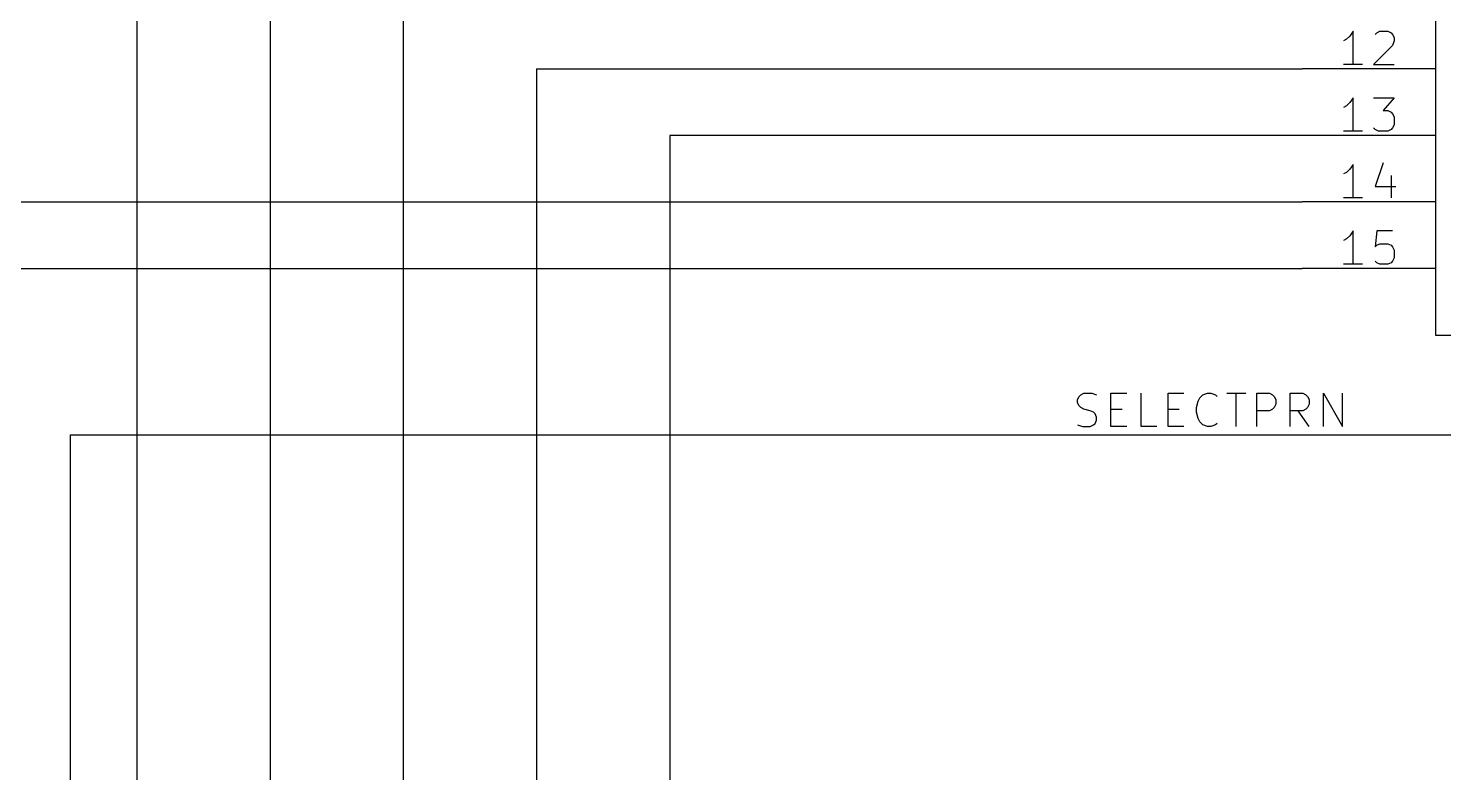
# Model space of a CAD drawing. Extents: x 0.3 to 16.3, y -11.7 to -0.2.
# Drawn here: x 2.162 to 4.287, y -6.357 to -5.239 of the extents above; entities that cross this region are included whole.
import ezdxf

# ---------------------------------------------------------------- set-up
doc = ezdxf.new("R2010")
doc.units = 0
doc.header["$MEASUREMENT"] = 0
doc.layers.add('BLACK', color=7, linetype='CONTINUOUS')

msp = doc.modelspace()

# ---------------------------------------------------------------- linework, layer by layer
at = {"layer": 'BLACK', "linetype": 'CONTINUOUS'}
for p, q in [((4.275, -4.1), (4.275, -5.7)), ((2.325, -5), (2.325, -7)), ((2.525, -5.1), (2.525, -7)), ((2.725, -5.2), (2.725, -7)), ((4.15119, -5.24362), (4.14643, -5.25076)), ((4.15119, -5.29362), (4.15119, -5.24362)), ((4.18452, -5.24838), (4.1869, -5.246)), ((4.1869, -5.246), (4.19167, -5.24362)), ((4.19167, -5.24362), (4.20357, -5.24362)), ((4.20357, -5.24362), (4.20833, -5.246)), ((4.20833, -5.246), (4.21071, -5.24838)), ((4.21071, -5.24838), (4.21309, -5.25314)), ((4.14167, -5.25552), (4.1369, -5.2579)), ((4.14643, -5.25076), (4.14167, -5.25552)), ((4.21071, -5.26505), (4.18214, -5.29362)), ((4.21309, -5.2579), (4.21071, -5.26505)), ((4.21309, -5.25314), (4.21309, -5.2579)), ((2.925, -5.3), (2.925, -7)), ((2.925, -5.3), (4.075, -5.3)), ((4.275, -5.3), (4.075, -5.3)), ((4.16547, -5.29362), (4.1369, -5.29362)), ((4.18214, -5.29362), (4.21309, -5.29362)), ((4.14167, -5.35552), (4.1369, -5.3579)), ((4.14643, -5.35076), (4.14167, -5.35552)), ((4.15119, -5.34362), (4.14643, -5.35076)), ((4.15119, -5.39362), (4.15119, -5.34362)), ((4.18214, -5.34362), (4.21309, -5.34362)), ((4.21309, -5.34362), (4.19643, -5.36267)), ((4.19643, -5.36267), (4.20357, -5.36267)), ((4.20357, -5.36267), (4.20833, -5.36505)), ((4.20833, -5.36505), (4.21071, -5.36743)), ((4.21071, -5.36743), (4.21309, -5.37219)), ((4.21309, -5.37219), (4.21309, -5.38409)), ((4.16547, -5.39362), (4.1369, -5.39362)), ((4.18452, -5.39124), (4.18214, -5.38885)), ((4.18928, -5.39362), (4.18452, -5.39124)), ((4.20357, -5.39362), (4.18928, -5.39362)), ((4.20833, -5.39124), (4.20357, -5.39362)), ((4.21071, -5.38885), (4.20833, -5.39124)), ((4.21309, -5.38409), (4.21071, -5.38885)), ((3.125, -5.4), (3.125, -7)), ((4.075, -5.4), (3.125, -5.4)), ((4.275, -5.4), (4.075, -5.4)), ((4.19643, -5.44124), (4.18452, -5.47695)), ((4.14167, -5.45552), (4.1369, -5.4579)), ((4.14643, -5.45076), (4.14167, -5.45552)), ((4.15119, -5.44362), (4.14643, -5.45076)), ((4.15119, -5.49362), (4.15119, -5.44362)), ((4.20833, -5.46028), (4.20833, -5.49362)), ((4.18452, -5.47695), (4.21547, -5.47695)), ((1.625, -5.5), (4.075, -5.5)), ((4.275, -5.5), (4.075, -5.5)), ((4.16547, -5.49362), (4.1369, -5.49362)), ((4.15119, -5.54362), (4.14643, -5.55076)), ((4.15119, -5.59362), (4.15119, -5.54362)), ((4.1869, -5.54362), (4.18452, -5.56743)), ((4.21071, -5.54362), (4.1869, -5.54362)), ((4.14167, -5.55552), (4.1369, -5.5579)), ((4.14643, -5.55076), (4.14167, -5.55552)), ((4.18452, -5.56743), (4.1869, -5.56505)), ((4.1869, -5.56505), (4.19167, -5.56267)), ((4.19167, -5.56267), (4.20357, -5.56267)), ((4.20357, -5.56267), (4.20833, -5.56505)), ((4.20833, -5.56505), (4.21071, -5.56743)), ((4.21071, -5.56743), (4.21309, -5.57219)), ((4.1869, -5.59124), (4.18452, -5.58885)), ((4.21071, -5.58885), (4.20833, -5.59124)), ((4.21309, -5.58409), (4.21071, -5.58885)), ((4.21309, -5.57219), (4.21309, -5.58409)), ((2.025, -5.6), (4.075, -5.6)), ((4.275, -5.6), (4.075, -5.6)), ((4.16547, -5.59362), (4.1369, -5.59362)), ((4.19167, -5.59362), (4.1869, -5.59124)), ((4.20357, -5.59362), (4.19167, -5.59362)), ((4.20833, -5.59124), (4.20357, -5.59362)), ((4.275, -5.7), (5.075, -5.7)), ((3.73765, -5.79689), (3.74003, -5.79213)), ((3.73765, -5.80165), (3.73765, -5.79689)), ((3.74003, -5.80641), (3.73765, -5.80165)), ((3.74003, -5.79213), (3.74241, -5.78975)), ((3.74241, -5.78975), (3.74717, -5.78737)), ((3.74717, -5.78737), (3.75907, -5.78737)), ((3.75907, -5.78737), (3.76622, -5.78975)), ((3.78765, -5.83737), (3.78765, -5.78737)), ((3.78765, -5.78737), (3.81146, -5.78737)), ((3.83289, -5.83737), (3.83289, -5.78737)), ((3.87336, -5.83737), (3.87336, -5.78737)), ((3.87336, -5.78737), (3.89717, -5.78737)), ((3.91622, -5.8088), (3.9186, -5.79927)), ((3.9186, -5.79927), (3.92098, -5.79451)), ((3.92098, -5.79451), (3.92574, -5.78975)), ((3.92574, -5.78975), (3.93289, -5.78737)), ((3.93289, -5.78737), (3.93765, -5.78737)), ((3.93765, -5.78737), (3.94479, -5.78975)), ((3.94479, -5.78975), (3.94717, -5.79213)), ((3.96146, -5.78737), (3.99003, -5.78737)), ((3.97574, -5.83737), (3.97574, -5.78737)), ((4.0067, -5.83737), (4.0067, -5.78737)), ((4.0067, -5.78737), (4.02574, -5.78737)), ((4.02574, -5.78737), (4.0305, -5.78975)), ((4.0305, -5.78975), (4.03289, -5.79213)), ((4.03289, -5.79213), (4.03527, -5.79689)), ((4.03527, -5.79689), (4.03527, -5.80403)), ((4.0567, -5.83737), (4.0567, -5.78737)), ((4.0567, -5.78737), (4.07574, -5.78737)), ((4.07574, -5.78737), (4.0805, -5.78975)), ((4.0805, -5.78975), (4.08289, -5.79213)), ((4.08289, -5.79213), (4.08527, -5.79689)), ((4.08527, -5.79689), (4.08527, -5.80403)), ((4.1067, -5.83737), (4.1067, -5.78737)), ((4.1067, -5.78737), (4.13527, -5.83737)), ((4.13527, -5.83737), (4.13527, -5.78737)), ((3.74241, -5.8088), (3.74003, -5.80641)), ((3.74717, -5.81117), (3.74241, -5.8088)), ((3.7567, -5.81356), (3.74717, -5.81117)), ((3.76146, -5.81594), (3.7567, -5.81356)), ((3.76384, -5.81832), (3.76146, -5.81594)), ((3.76622, -5.82308), (3.76384, -5.81832)), ((3.76622, -5.82784), (3.76622, -5.82308)), ((3.78765, -5.81117), (3.80431, -5.81117)), ((3.87336, -5.81117), (3.89003, -5.81117)), ((3.91622, -5.81594), (3.91622, -5.8088)), ((3.9186, -5.82546), (3.91622, -5.81594)), ((4.02574, -5.81356), (4.0067, -5.81356)), ((4.0305, -5.81117), (4.02574, -5.81356)), ((4.03289, -5.8088), (4.0305, -5.81117)), ((4.03527, -5.80403), (4.03289, -5.8088)), ((4.07574, -5.81356), (4.0567, -5.81356)), ((4.08527, -5.83737), (4.0686, -5.81356)), ((4.0805, -5.81117), (4.07574, -5.81356)), ((4.08289, -5.8088), (4.0805, -5.81117)), ((4.08527, -5.80403), (4.08289, -5.8088)), ((3.73765, -5.83498), (3.74479, -5.83737)), ((3.74479, -5.83737), (3.7567, -5.83737)), ((3.7567, -5.83737), (3.76146, -5.83498)), ((3.76146, -5.83498), (3.76384, -5.8326)), ((3.76384, -5.8326), (3.76622, -5.82784)), ((3.81146, -5.83737), (3.78765, -5.83737)), ((3.8567, -5.83737), (3.83289, -5.83737)), ((3.89717, -5.83737), (3.87336, -5.83737)), ((3.92098, -5.83022), (3.9186, -5.82546)), ((3.92574, -5.83498), (3.92098, -5.83022)), ((3.93289, -5.83737), (3.92574, -5.83498)), ((3.93765, -5.83737), (3.93289, -5.83737)), ((3.94479, -5.83498), (3.93765, -5.83737)), ((3.94717, -5.8326), (3.94479, -5.83498)), ((2.225, -7), (2.225, -5.85)), ((2.225, -5.85), (5.575, -5.85))]:
    msp.add_line(p, q, dxfattribs=at)

doc.saveas('drawing.dxf')
